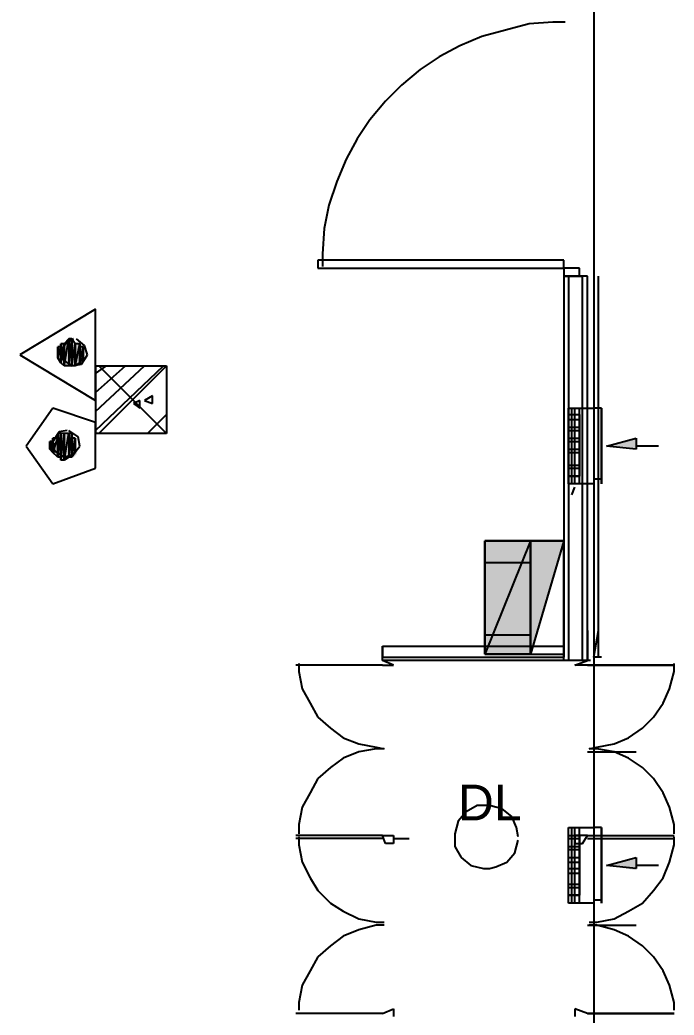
# Model space of a CAD drawing. Header units: millimetres. Extents: x 5 to 415, y 48 to 251.
# Drawn here: x 50.8 to 58.12, y 158.52 to 169.66 of the extents above; entities that cross this region are included whole.
import ezdxf

# ---------------------------------------------------------------- set-up
doc = ezdxf.new("R2010")
doc.units = ezdxf.units.MM
for name, color, linetype in [('H', 7, 'Continuous'), ('P', 7, 'Continuous'), ('T', 7, 'Continuous')]:
    doc.layers.add(name, color=color, linetype=linetype)

msp = doc.modelspace()

# ---------------------------------------------------------------- hatches: boundary and pattern name
at = {"layer": 'H', "linetype": 'Continuous'}
for points in [[(51.223, 165.858), (51.223, 165.982), (51.259, 165.982), (51.259, 165.823), (51.223, 165.858)], [(51.259, 165.823), (51.259, 166.035), (51.312, 166.035), (51.312, 165.788), (51.259, 165.823)], [(51.312, 165.788), (51.312, 166.035), (51.347, 166.07), (51.347, 165.788), (51.312, 165.788)], [(51.347, 165.788), (51.347, 166.07), (51.4, 166.07), (51.4, 165.788), (51.347, 165.788)], [(51.4, 165.788), (51.4, 166.07), (51.435, 166.035), (51.435, 165.788), (51.4, 165.788)], [(51.435, 165.788), (51.435, 166.035), (51.47, 166.035), (51.47, 165.823), (51.435, 165.788)], [(51.47, 165.823), (51.47, 165.982), (51.523, 165.982), (51.523, 165.858), (51.47, 165.823)], [(51.188, 164.8), (51.188, 164.977), (51.223, 164.977), (51.223, 164.765), (51.188, 164.8)], [(51.223, 164.765), (51.223, 165.012), (51.259, 165.012), (51.259, 164.765), (51.223, 164.765)], [(51.259, 164.73), (51.259, 165.012), (51.312, 165.012), (51.312, 164.73), (51.259, 164.73)], [(51.312, 164.73), (51.312, 165.012), (51.347, 165.012), (51.347, 164.765), (51.312, 164.73)], [(51.347, 164.765), (51.347, 165.012), (51.4, 165.012), (51.4, 164.765), (51.347, 164.765)], [(51.4, 164.765), (51.4, 164.977), (51.435, 164.977), (51.435, 164.8), (51.4, 164.765)], [(57.697, 164.853), (57.362, 164.888), (57.697, 164.977), (57.697, 164.853)], [(51.135, 164.853), (51.135, 164.924), (51.188, 164.924), (51.188, 164.8), (51.135, 164.853)], [(56.003, 162.56), (56.003, 163.83), (56.515, 163.83), (56.515, 162.56), (56.003, 162.56)], [(56.515, 162.56), (56.515, 163.83), (56.903, 163.83), (56.515, 162.56)], [(57.697, 160.143), (57.362, 160.196), (57.697, 160.267), (57.697, 160.143)]]:
    msp.add_hatch(color=256, dxfattribs=at).paths.add_polyline_path(points)

# ---------------------------------------------------------------- linework, layer by layer
at = {"layer": 'P'}
for points in [[(57.221, 220.433), (57.221, 117.863)], [(56.233, 169.545), (55.968, 169.474)], [(56.497, 169.616), (56.233, 169.545)], [(56.762, 169.633), (56.497, 169.616)], [(56.903, 169.633), (56.762, 169.633)], [(55.968, 169.474), (55.721, 169.369)], [(55.721, 169.369), (55.492, 169.245)], [(55.492, 169.245), (55.28, 169.104)], [(55.28, 169.104), (55.069, 168.928)], [(55.069, 168.928), (54.892, 168.751)], [(54.892, 168.751), (54.716, 168.54)], [(54.716, 168.54), (54.575, 168.328)], [(54.575, 168.328), (54.451, 168.099)], [(54.451, 168.099), (54.345, 167.852)], [(54.345, 167.852), (54.257, 167.587)], [(54.257, 167.587), (54.204, 167.323)], [(54.204, 167.323), (54.187, 167.04)], [(54.187, 167.04), (54.187, 166.899)], [(54.134, 166.97), (54.134, 166.882)], [(56.885, 166.97), (54.134, 166.97)], [(56.885, 166.97), (54.134, 166.97)], [(54.134, 166.97), (54.134, 166.882)], [(54.134, 166.882), (56.885, 166.882)], [(54.134, 166.882), (56.885, 166.882)], [(56.885, 166.882), (56.885, 166.97)], [(56.885, 166.882), (56.885, 166.97)], [(57.062, 166.882), (56.885, 166.882)], [(56.885, 166.882), (56.885, 166.793)], [(57.062, 166.793), (57.062, 166.882)], [(56.885, 166.793), (56.885, 162.648)], [(56.885, 166.793), (57.062, 166.793)], [(57.15, 166.793), (56.885, 166.793)], [(56.938, 166.793), (56.938, 162.489)], [(56.938, 166.793), (56.938, 162.489)], [(57.097, 166.793), (56.938, 166.793)], [(56.938, 166.793), (57.097, 166.793)], [(57.097, 166.793), (56.938, 166.793)], [(56.938, 166.793), (57.097, 166.793)], [(56.938, 166.793), (57.097, 166.793)], [(57.097, 162.489), (57.097, 166.793)], [(57.097, 162.489), (57.097, 166.793)], [(57.15, 162.489), (57.15, 166.793)], [(57.221, 166.793), (57.221, 162.525)], [(57.273, 162.525), (57.273, 166.793)], [(51.647, 166.423), (50.8, 165.911)], [(51.647, 165.4), (51.647, 166.423)], [(51.294, 165.788), (51.347, 166.088)], [(51.347, 166.088), (51.294, 166.035)], [(51.294, 165.788), (51.347, 166.088)], [(51.4, 166.088), (51.329, 166.053)], [(51.347, 166.088), (51.347, 165.788)], [(51.347, 166.088), (51.347, 165.788)], [(51.347, 165.788), (51.382, 166.088)], [(51.382, 166.088), (51.347, 166.088)], [(51.347, 165.788), (51.382, 166.088)], [(51.382, 166.088), (51.382, 165.788)], [(51.382, 166.088), (51.382, 165.788)], [(51.382, 165.788), (51.382, 166.088)], [(51.382, 166.088), (51.382, 166.088)], [(51.382, 165.788), (51.382, 166.088)], [(51.382, 166.088), (51.382, 166.088)], [(51.382, 166.088), (51.382, 165.788)], [(51.382, 166.088), (51.382, 165.788)], [(51.417, 166.035), (51.382, 166.088)], [(51.523, 166.017), (51.435, 166.088)], [(51.223, 166), (51.223, 165.876)], [(51.223, 165.876), (51.223, 166)], [(51.223, 166), (51.223, 165.876)], [(51.223, 165.947), (51.223, 166)], [(51.223, 166), (51.223, 165.876)], [(51.223, 165.876), (51.259, 166)], [(51.259, 166), (51.223, 166)], [(51.223, 165.876), (51.259, 166)], [(51.329, 166.053), (51.259, 165.964)], [(51.259, 166.035), (51.259, 165.823)], [(51.259, 165.823), (51.259, 166.035)], [(51.259, 166.035), (51.259, 165.823)], [(51.259, 166), (51.259, 166.035)], [(51.259, 166.035), (51.259, 165.823)], [(51.259, 165.823), (51.294, 166.035)], [(51.294, 166.035), (51.259, 166.035)], [(51.259, 165.823), (51.294, 166.035)], [(51.259, 166), (51.259, 165.823)], [(51.259, 165.823), (51.259, 166)], [(51.294, 166.035), (51.294, 165.788)], [(51.294, 166.035), (51.294, 165.788)], [(51.294, 165.788), (51.294, 166.035)], [(51.294, 166.035), (51.294, 166.035)], [(51.294, 165.788), (51.294, 166.035)], [(51.294, 166.035), (51.294, 166.035)], [(51.294, 166.035), (51.294, 165.788)], [(51.294, 166.035), (51.294, 165.788)], [(51.382, 165.788), (51.417, 166.035)], [(51.382, 165.788), (51.417, 166.035)], [(51.417, 166.035), (51.417, 165.788)], [(51.417, 166.035), (51.417, 165.788)], [(51.417, 165.788), (51.417, 166.035)], [(51.417, 166.035), (51.417, 166.035)], [(51.417, 165.788), (51.417, 166.035)], [(51.417, 166.035), (51.417, 166.035)], [(51.417, 166.035), (51.417, 165.788)], [(51.417, 166.035), (51.417, 165.788)], [(51.417, 165.788), (51.47, 166.035)], [(51.47, 166.035), (51.417, 166.035)], [(51.417, 165.788), (51.47, 166.035)], [(51.47, 166.035), (51.47, 165.823)], [(51.47, 165.823), (51.47, 166.035)], [(51.47, 166.035), (51.47, 166)], [(51.47, 166), (51.47, 165.823)], [(51.47, 165.823), (51.47, 166)], [(51.47, 166), (51.47, 165.823)], [(51.47, 166), (51.47, 165.823)], [(51.47, 165.823), (51.506, 166)], [(51.506, 166), (51.47, 166)], [(51.47, 165.823), (51.506, 166)], [(51.506, 166), (51.506, 165.876)], [(51.506, 165.876), (51.506, 166)], [(51.506, 166), (51.506, 165.947)], [(51.558, 165.911), (51.523, 166.017)], [(50.8, 165.911), (51.647, 165.4)], [(51.223, 165.947), (51.223, 165.947)], [(51.223, 165.947), (51.223, 165.947)], [(51.223, 165.876), (51.223, 165.947)], [(51.223, 165.911), (51.223, 165.876)], [(51.223, 165.876), (51.223, 165.911)], [(51.259, 165.823), (51.223, 165.876)], [(51.259, 165.964), (51.276, 165.858)], [(51.506, 165.876), (51.47, 165.823)], [(51.488, 165.806), (51.558, 165.911)], [(51.506, 165.947), (51.506, 165.876)], [(51.506, 165.876), (51.506, 165.947)], [(51.506, 165.947), (51.506, 165.876)], [(51.506, 165.911), (51.506, 165.947)], [(51.506, 165.947), (51.506, 165.911)], [(51.506, 165.911), (51.506, 165.876)], [(51.506, 165.876), (51.506, 165.911)], [(51.294, 165.788), (51.259, 165.823)], [(51.276, 165.858), (51.382, 165.788)], [(51.347, 165.788), (51.294, 165.788)], [(51.382, 165.788), (51.347, 165.788)], [(51.382, 165.788), (51.488, 165.806)], [(51.417, 165.788), (51.382, 165.788)], [(51.47, 165.823), (51.417, 165.788)], [(51.647, 165.7), (51.77, 165.788)], [(51.647, 165.488), (51.982, 165.788)], [(51.647, 165.276), (52.193, 165.788)], [(51.647, 165.065), (52.405, 165.788)], [(51.647, 165.788), (51.647, 165.029)], [(51.647, 165.788), (52.44, 165.788)], [(52.44, 165.029), (51.682, 165.788)], [(51.682, 165.029), (52.44, 165.788)], [(52.44, 165.788), (52.44, 165.029)], [(52.282, 165.453), (52.193, 165.4)], [(52.282, 165.365), (52.282, 165.453)], [(51.17, 165.312), (50.871, 164.888)], [(51.647, 165.153), (51.17, 165.312)], [(52.141, 165.4), (52.07, 165.365)], [(52.07, 165.365), (52.141, 165.312)], [(52.141, 165.312), (52.141, 165.4)], [(52.193, 165.4), (52.282, 165.365)], [(56.938, 164.465), (56.938, 165.312)], [(56.938, 164.465), (56.938, 165.312)], [(56.938, 165.312), (57.221, 165.312)], [(56.974, 164.465), (56.974, 165.312)], [(56.974, 164.465), (56.974, 165.312)], [(57.009, 164.465), (57.009, 165.312)], [(57.009, 164.465), (57.009, 165.312)], [(57.009, 164.465), (57.009, 165.312)], [(57.062, 164.465), (57.062, 165.312)], [(57.062, 164.465), (57.062, 165.312)], [(57.221, 165.312), (57.221, 164.465)], [(57.309, 165.312), (57.221, 165.312)], [(57.309, 164.465), (57.309, 165.312)], [(57.309, 165.312), (57.309, 164.465)], [(52.229, 165.029), (52.44, 165.241)], [(56.938, 164.553), (56.938, 165.241)], [(56.938, 165.241), (57.062, 165.241)], [(57.062, 165.241), (57.062, 164.553)], [(51.647, 164.641), (51.647, 165.153)], [(56.938, 165.188), (57.062, 165.188)], [(56.938, 165.1), (57.062, 165.1)], [(51.241, 165.047), (51.17, 164.941)], [(51.17, 164.977), (51.17, 164.818)], [(51.17, 164.818), (51.17, 164.977)], [(51.17, 164.977), (51.17, 164.818)], [(51.17, 164.941), (51.17, 164.977)], [(51.17, 164.977), (51.17, 164.818)], [(51.17, 164.818), (51.223, 164.977)], [(51.223, 164.977), (51.17, 164.977)], [(51.17, 164.818), (51.223, 164.977)], [(51.223, 165.029), (51.223, 164.765)], [(51.223, 164.765), (51.223, 165.029)], [(51.223, 165.029), (51.223, 164.765)], [(51.223, 164.977), (51.223, 165.029)], [(51.223, 165.029), (51.223, 164.765)], [(51.223, 164.765), (51.259, 165.029)], [(51.259, 165.029), (51.223, 165.029)], [(51.223, 164.765), (51.259, 165.029)], [(51.223, 164.977), (51.223, 164.765)], [(51.223, 164.765), (51.223, 164.977)], [(51.329, 165.065), (51.241, 165.047)], [(51.259, 165.029), (51.259, 164.765)], [(51.259, 165.029), (51.259, 164.765)], [(51.259, 164.73), (51.259, 165.029)], [(51.259, 164.765), (51.259, 165.029)], [(51.259, 165.029), (51.259, 165.029)], [(51.259, 165.029), (51.259, 164.765)], [(51.259, 165.029), (51.259, 164.73)], [(51.259, 164.73), (51.294, 165.029)], [(51.294, 165.029), (51.259, 165.029)], [(51.259, 164.73), (51.294, 165.029)], [(51.294, 165.029), (51.294, 164.73)], [(51.294, 165.029), (51.294, 164.73)], [(51.294, 164.73), (51.294, 165.029)], [(51.294, 165.029), (51.294, 165.029)], [(51.294, 164.73), (51.294, 165.029)], [(51.294, 165.029), (51.294, 165.029)], [(51.294, 165.029), (51.294, 164.73)], [(51.294, 165.029), (51.294, 164.73)], [(51.294, 164.73), (51.347, 165.029)], [(51.347, 165.029), (51.294, 165.029)], [(51.294, 164.73), (51.347, 165.029)], [(51.453, 164.994), (51.347, 165.065)], [(51.347, 165.029), (51.347, 164.765)], [(51.347, 165.029), (51.347, 164.765)], [(51.347, 164.765), (51.382, 165.029)], [(51.382, 165.029), (51.347, 165.029)], [(51.347, 164.765), (51.382, 165.029)], [(51.382, 165.029), (51.382, 164.765)], [(51.382, 164.765), (51.382, 165.029)], [(51.382, 165.029), (51.382, 164.977)], [(51.382, 164.977), (51.382, 164.765)], [(51.382, 164.765), (51.382, 164.977)], [(51.382, 164.977), (51.382, 164.765)], [(51.382, 164.977), (51.382, 164.765)], [(51.382, 164.765), (51.417, 164.977)], [(51.417, 164.977), (51.382, 164.977)], [(51.382, 164.765), (51.417, 164.977)], [(51.417, 164.977), (51.417, 164.818)], [(51.417, 164.818), (51.417, 164.977)], [(51.417, 164.977), (51.417, 164.941)], [(51.47, 164.888), (51.453, 164.994)], [(52.44, 165.029), (51.647, 165.029)], [(56.938, 165.065), (57.062, 165.065)], [(56.938, 164.977), (57.062, 164.977)], [(57.362, 164.888), (57.697, 164.977)], [(57.697, 164.977), (57.697, 164.853)], [(50.871, 164.888), (51.17, 164.465)], [(51.135, 164.941), (51.135, 164.853)], [(51.135, 164.853), (51.135, 164.941)], [(51.135, 164.941), (51.135, 164.853)], [(51.135, 164.888), (51.135, 164.941)], [(51.135, 164.941), (51.135, 164.853)], [(51.135, 164.853), (51.17, 164.941)], [(51.17, 164.941), (51.135, 164.941)], [(51.135, 164.853), (51.17, 164.941)], [(51.135, 164.853), (51.135, 164.888)], [(51.17, 164.941), (51.188, 164.835)], [(51.17, 164.941), (51.17, 164.818)], [(51.17, 164.818), (51.17, 164.941)], [(51.4, 164.8), (51.47, 164.888)], [(51.417, 164.941), (51.417, 164.818)], [(51.417, 164.818), (51.417, 164.941)], [(51.417, 164.941), (51.417, 164.818)], [(51.417, 164.941), (51.417, 164.818)], [(51.417, 164.818), (51.417, 164.941)], [(51.417, 164.941), (51.417, 164.941)], [(51.417, 164.818), (51.417, 164.941)], [(51.417, 164.941), (51.417, 164.853)], [(51.417, 164.888), (51.417, 164.941)], [(51.417, 164.941), (51.417, 164.888)], [(51.417, 164.888), (51.417, 164.853)], [(51.417, 164.853), (51.417, 164.888)], [(56.938, 164.941), (57.062, 164.941)], [(57.697, 164.853), (57.362, 164.888)], [(57.944, 164.888), (57.697, 164.888)], [(51.17, 164.818), (51.135, 164.853)], [(51.223, 164.765), (51.17, 164.818)], [(51.188, 164.835), (51.294, 164.765)], [(51.259, 164.765), (51.223, 164.765)], [(51.259, 164.765), (51.259, 164.73)], [(51.294, 164.765), (51.4, 164.8)], [(51.347, 164.765), (51.294, 164.73)], [(51.382, 164.765), (51.347, 164.765)], [(51.417, 164.818), (51.382, 164.765)], [(51.417, 164.853), (51.417, 164.818)], [(56.938, 164.853), (57.062, 164.853)], [(56.938, 164.818), (57.062, 164.818)], [(51.17, 164.465), (51.647, 164.641)], [(51.294, 164.73), (51.259, 164.73)], [(56.938, 164.677), (57.062, 164.677)], [(56.938, 164.641), (57.062, 164.641)], [(56.938, 164.553), (57.062, 164.553)], [(57.062, 164.553), (56.938, 164.553)], [(57.221, 164.465), (56.938, 164.465)], [(56.974, 164.342), (57.009, 164.43)], [(57.309, 164.518), (57.221, 164.518)], [(56.003, 162.56), (56.003, 163.83)], [(56.515, 163.83), (56.003, 162.56)], [(56.515, 163.83), (56.003, 162.56)], [(56.003, 162.56), (56.003, 163.83)], [(56.003, 163.83), (56.515, 163.83)], [(56.003, 162.56), (56.003, 163.83)], [(56.003, 163.83), (56.515, 163.83)], [(56.515, 163.83), (56.003, 163.83)], [(56.003, 163.83), (56.003, 162.56)], [(56.885, 163.83), (56.515, 162.56)], [(56.515, 162.56), (56.515, 163.83)], [(56.515, 163.83), (56.885, 163.83)], [(56.515, 163.83), (56.515, 162.56)], [(56.885, 163.83), (56.515, 163.83)], [(56.885, 163.83), (56.515, 162.56)], [(56.515, 162.56), (56.515, 163.83)], [(56.515, 163.83), (56.515, 162.56)], [(56.515, 162.56), (56.515, 163.83)], [(56.885, 162.56), (56.885, 163.83)], [(56.515, 163.583), (56.003, 163.583)], [(56.515, 162.772), (56.003, 162.772)], [(56.885, 162.489), (56.885, 162.825)], [(57.15, 162.825), (57.15, 162.489)], [(57.221, 162.825), (57.221, 162.525)], [(57.221, 162.525), (57.273, 162.825)], [(54.857, 162.648), (56.885, 162.648)], [(54.857, 162.648), (54.857, 162.525)], [(54.857, 162.648), (56.885, 162.648)], [(54.857, 162.489), (54.857, 162.648)], [(54.857, 162.648), (56.885, 162.648)], [(56.885, 162.648), (56.885, 162.525)], [(54.857, 162.525), (56.885, 162.525)], [(56.003, 162.56), (56.515, 162.56)], [(56.515, 162.56), (56.003, 162.56)], [(56.003, 162.56), (56.515, 162.56)], [(56.515, 162.56), (56.885, 162.56)], [(57.309, 162.525), (57.221, 162.525)], [(54.857, 162.437), (53.887, 162.437)], [(53.922, 162.454), (53.922, 162.366)], [(57.185, 162.489), (54.857, 162.489)], [(56.885, 162.489), (54.857, 162.489)], [(54.98, 162.437), (54.857, 162.489)], [(54.857, 162.437), (54.98, 162.437)], [(57.15, 162.489), (56.885, 162.489)], [(57.009, 162.437), (57.15, 162.489)], [(57.15, 162.437), (57.009, 162.437)], [(58.12, 162.437), (57.15, 162.437)], [(57.15, 162.437), (58.12, 162.437)], [(58.12, 162.366), (58.12, 162.454)], [(53.922, 162.366), (53.957, 162.172)], [(58.067, 162.172), (58.12, 162.366)], [(53.957, 162.172), (54.046, 162.013)], [(57.997, 162.013), (58.067, 162.172)], [(54.046, 162.013), (54.134, 161.854)], [(57.891, 161.854), (57.997, 162.013)], [(54.134, 161.854), (54.275, 161.731)], [(57.767, 161.731), (57.891, 161.854)], [(54.275, 161.731), (54.416, 161.625)], [(57.609, 161.625), (57.767, 161.731)], [(54.416, 161.625), (54.592, 161.555)], [(54.592, 161.555), (54.786, 161.519)], [(54.786, 161.519), (54.875, 161.502)], [(57.168, 161.502), (57.256, 161.519)], [(57.256, 161.519), (57.45, 161.555)], [(57.45, 161.555), (57.609, 161.625)], [(54.592, 161.466), (54.416, 161.396)], [(54.786, 161.502), (54.592, 161.466)], [(54.875, 161.502), (54.786, 161.502)], [(57.15, 161.466), (57.697, 161.466)], [(57.256, 161.502), (57.168, 161.502)], [(57.45, 161.466), (57.256, 161.502)], [(57.609, 161.396), (57.45, 161.466)], [(54.416, 161.396), (54.275, 161.29)], [(57.767, 161.29), (57.609, 161.396)], [(54.275, 161.29), (54.134, 161.167)], [(57.891, 161.167), (57.767, 161.29)], [(54.134, 161.167), (54.046, 161.008)], [(57.997, 161.008), (57.891, 161.167)], [(54.046, 161.008), (53.957, 160.849)], [(58.067, 160.849), (57.997, 161.008)], [(53.957, 160.849), (53.922, 160.655)], [(55.915, 160.867), (55.792, 160.796)], [(55.986, 160.867), (55.915, 160.867)], [(56.056, 160.867), (55.986, 160.867)], [(56.198, 160.831), (56.056, 160.867)], [(58.12, 160.655), (58.067, 160.849)], [(55.792, 160.796), (55.704, 160.69)], [(56.303, 160.743), (56.198, 160.831)], [(56.356, 160.62), (56.303, 160.743)], [(53.922, 160.655), (53.922, 160.549)], [(55.704, 160.69), (55.668, 160.549)], [(58.12, 160.549), (58.12, 160.655)], [(54.857, 160.532), (53.887, 160.532)], [(53.922, 160.514), (53.922, 160.426)], [(54.857, 160.532), (54.98, 160.532)], [(54.892, 160.443), (54.857, 160.532)], [(54.98, 160.532), (54.98, 160.443)], [(55.668, 160.549), (55.668, 160.479)], [(56.374, 160.514), (56.356, 160.62)], [(56.938, 159.773), (56.938, 160.62)], [(56.938, 159.773), (56.938, 160.62)], [(56.938, 160.62), (57.221, 160.62)], [(56.938, 159.861), (56.938, 160.532)], [(56.938, 160.532), (57.062, 160.532)], [(56.974, 159.773), (56.974, 160.62)], [(56.974, 159.773), (56.974, 160.62)], [(57.009, 159.773), (57.009, 160.62)], [(57.009, 159.773), (57.009, 160.62)], [(57.009, 159.773), (57.009, 160.62)], [(57.15, 160.532), (57.009, 160.532)], [(57.009, 160.532), (57.009, 160.443)], [(57.062, 159.773), (57.062, 160.62)], [(57.062, 159.773), (57.062, 160.62)], [(57.062, 160.532), (57.062, 159.861)], [(57.097, 160.443), (57.15, 160.532)], [(57.15, 160.532), (58.12, 160.532)], [(57.221, 160.62), (57.221, 159.773)], [(57.309, 160.62), (57.221, 160.62)], [(57.309, 159.773), (57.309, 160.62)], [(57.309, 160.62), (57.309, 159.773)], [(58.12, 160.426), (58.12, 160.514)], [(54.857, 160.496), (53.887, 160.496)], [(53.922, 160.426), (53.957, 160.232)], [(54.98, 160.443), (54.892, 160.443)], [(54.98, 160.496), (55.157, 160.496)], [(55.668, 160.479), (55.668, 160.408)], [(55.668, 160.408), (55.739, 160.285)], [(56.339, 160.338), (56.374, 160.479)], [(56.938, 160.496), (57.062, 160.496)], [(56.938, 160.408), (57.062, 160.408)], [(57.009, 160.443), (57.097, 160.443)], [(57.15, 160.496), (58.12, 160.496)], [(58.067, 160.232), (58.12, 160.426)], [(56.25, 160.232), (56.339, 160.338)], [(56.938, 160.373), (57.062, 160.373)], [(53.957, 160.232), (54.046, 160.055)], [(55.739, 160.285), (55.845, 160.196)], [(55.845, 160.196), (55.986, 160.161)], [(56.056, 160.161), (56.127, 160.179)], [(56.127, 160.179), (56.25, 160.232)], [(56.938, 160.285), (57.062, 160.285)], [(56.938, 160.232), (57.062, 160.232)], [(57.362, 160.196), (57.697, 160.285)], [(57.697, 160.161), (57.362, 160.196)], [(57.697, 160.285), (57.697, 160.161)], [(57.944, 160.196), (57.697, 160.196)], [(57.997, 160.055), (58.067, 160.232)], [(55.986, 160.161), (56.056, 160.161)], [(56.938, 160.161), (57.062, 160.161)], [(56.938, 160.108), (57.062, 160.108)], [(54.046, 160.055), (54.134, 159.914)], [(56.938, 159.985), (57.062, 159.985)], [(57.891, 159.914), (57.997, 160.055)], [(54.134, 159.914), (54.275, 159.773)], [(56.938, 159.949), (57.062, 159.949)], [(56.938, 159.861), (57.062, 159.861)], [(57.062, 159.861), (56.938, 159.861)], [(57.767, 159.773), (57.891, 159.914)], [(54.275, 159.773), (54.416, 159.685)], [(57.221, 159.773), (56.938, 159.773)], [(57.309, 159.808), (57.221, 159.808)], [(57.609, 159.685), (57.767, 159.773)], [(54.416, 159.685), (54.592, 159.597)], [(57.45, 159.597), (57.609, 159.685)], [(54.592, 159.597), (54.786, 159.561)], [(54.786, 159.526), (54.592, 159.473)], [(54.786, 159.561), (54.875, 159.561)], [(54.875, 159.526), (54.786, 159.526)], [(57.15, 159.526), (57.697, 159.526)], [(57.168, 159.561), (57.256, 159.561)], [(57.256, 159.526), (57.168, 159.526)], [(57.256, 159.561), (57.45, 159.597)], [(57.45, 159.473), (57.256, 159.526)], [(54.416, 159.403), (54.275, 159.297)], [(54.592, 159.473), (54.416, 159.403)], [(57.609, 159.403), (57.45, 159.473)], [(57.767, 159.297), (57.609, 159.403)], [(54.275, 159.297), (54.134, 159.173)], [(57.891, 159.173), (57.767, 159.297)], [(54.134, 159.173), (54.046, 159.015)], [(57.997, 159.015), (57.891, 159.173)], [(54.046, 159.015), (53.957, 158.856)], [(58.067, 158.856), (57.997, 159.015)], [(53.957, 158.856), (53.922, 158.662)], [(58.12, 158.662), (58.067, 158.856)], [(53.922, 158.662), (53.922, 158.574)], [(58.12, 158.574), (58.12, 158.662)], [(54.857, 158.538), (53.887, 158.538)], [(54.857, 158.538), (54.98, 158.591)], [(54.98, 158.591), (54.98, 158.503)], [(57.15, 158.538), (57.009, 158.591)], [(57.009, 158.591), (57.009, 158.503)], [(58.12, 158.538), (57.15, 158.538)], [(57.15, 158.538), (58.12, 158.538)]]:
    msp.add_lwpolyline(points, dxfattribs=at)

# ---------------------------------------------------------------- texts
at = {"layer": 'T', "insert": (55.7, 160.7), "char_height": 0.4, "attachment_point": 7}
msp.add_mtext('{\\fArial|b0|i0|c0|p18;DL}', dxfattribs=at)

doc.saveas('drawing.dxf')
